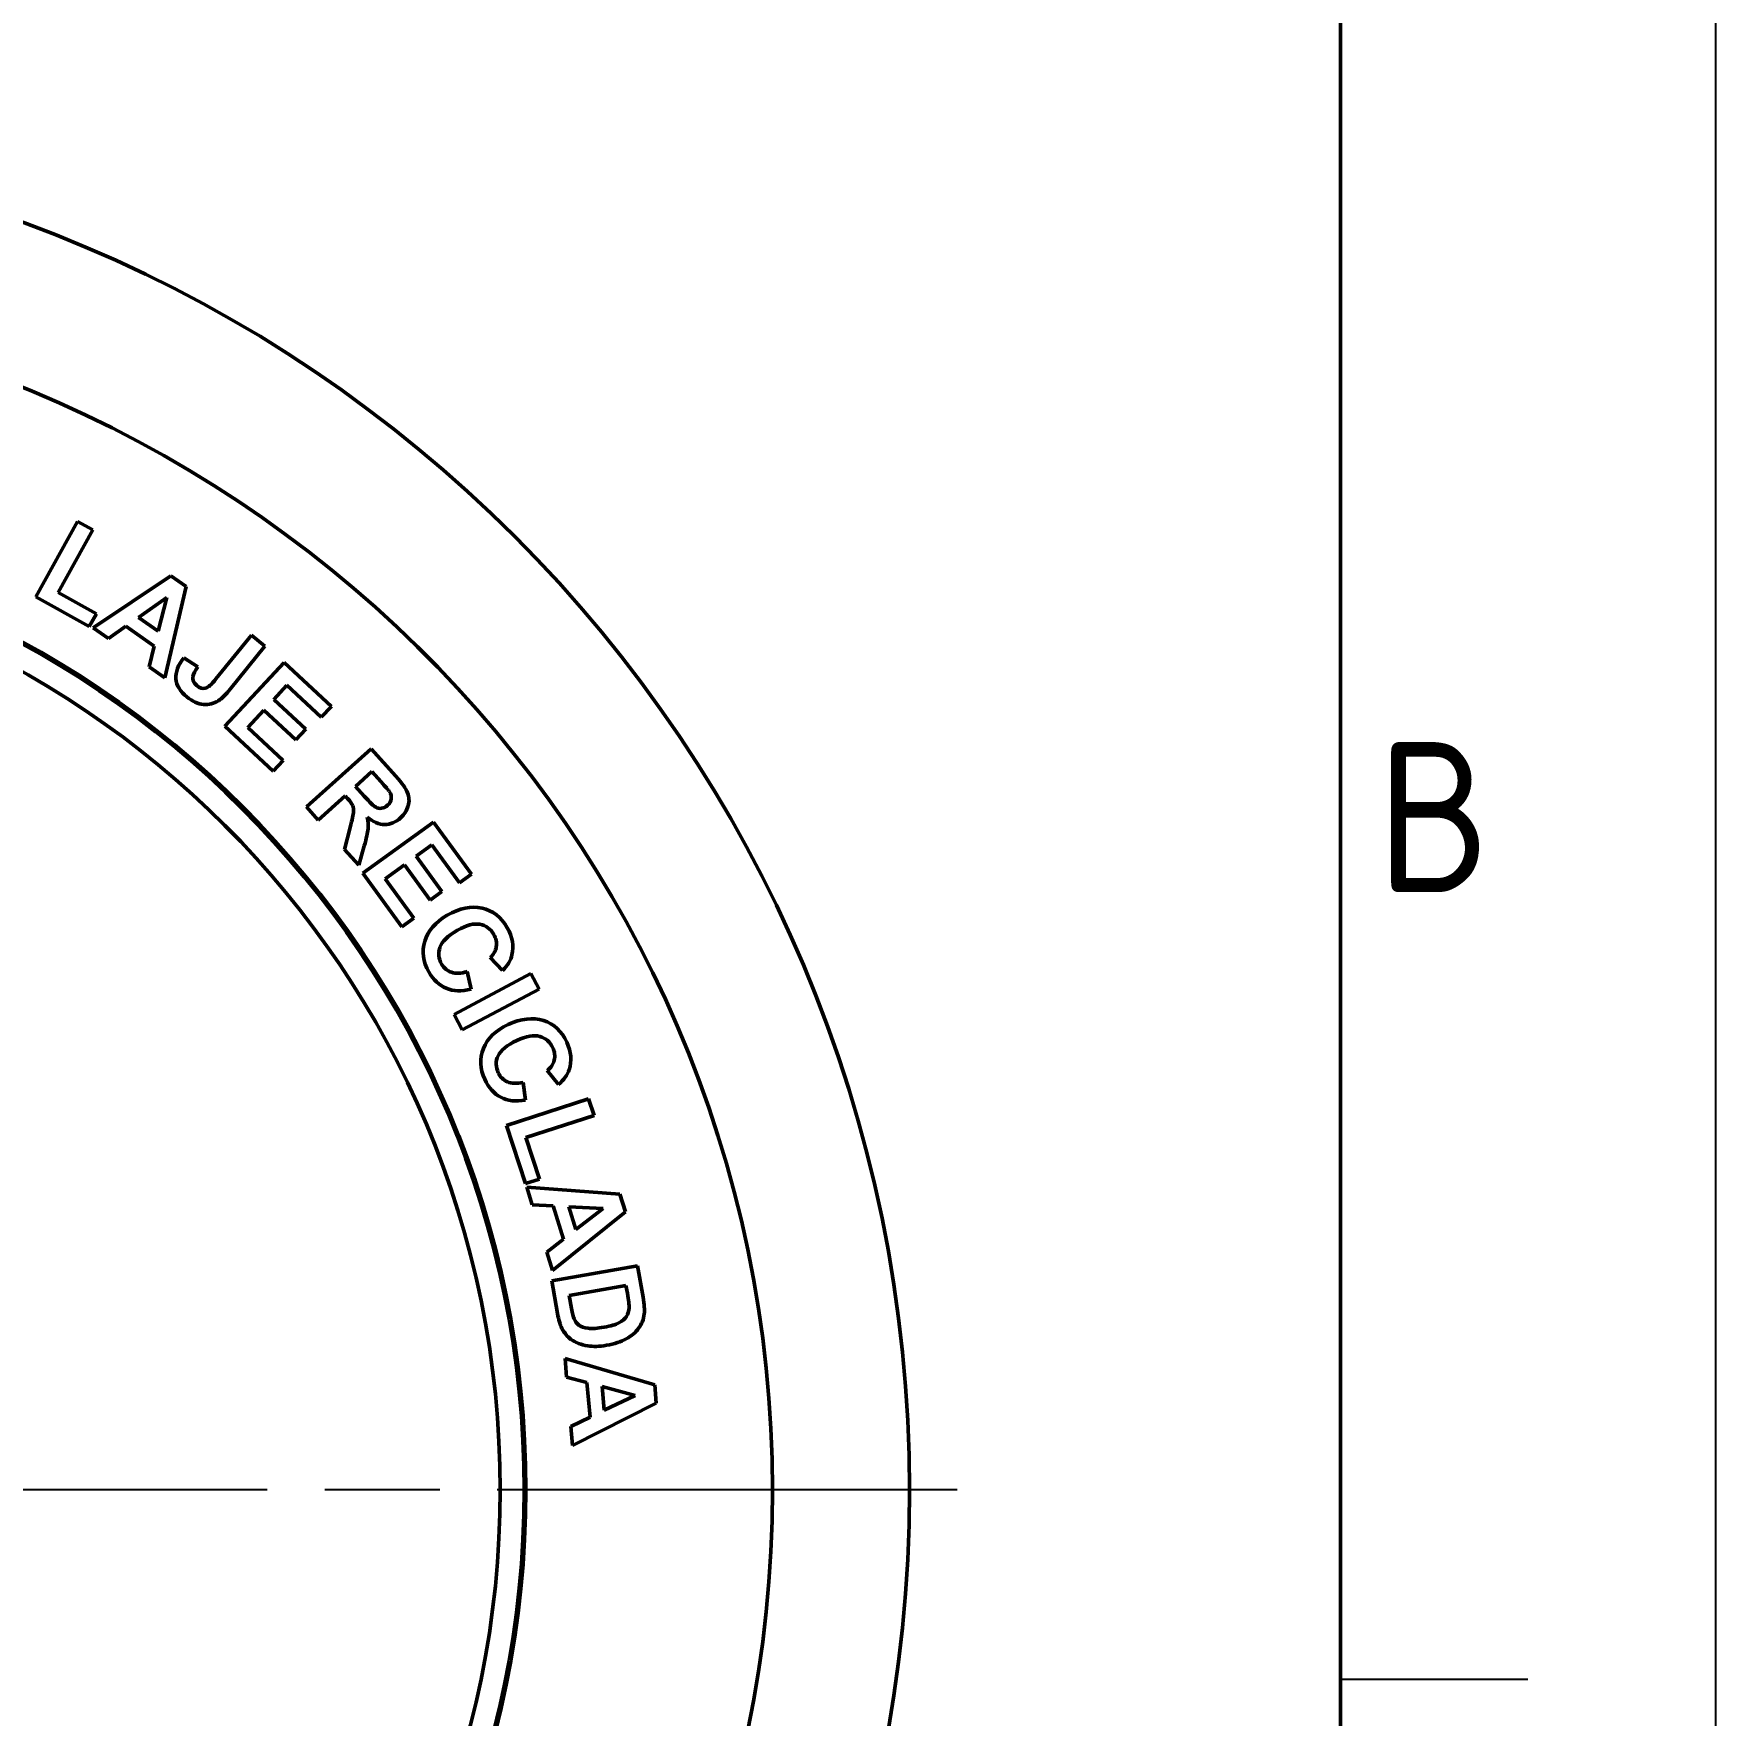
# Model space of a CAD drawing. Extents: x 0 to 616, y 0 to 436.
# Drawn here: x 550.6 to 616.4, y 284.1 to 349.9 of the extents above; entities that cross this region are included whole.
import ezdxf
from ezdxf.enums import TextEntityAlignment as Align

# ---------------------------------------------------------------- set-up
doc = ezdxf.new("R2010")
doc.units = 0
doc.header["$LTSCALE"] = 1.5
doc.linetypes.add('AM_ISO08W050', pattern=[18, 12, -1.5, 3, -1.5])
doc.layers.get('0').update_dxf_attribs({"linetype": 'CONTINUOUS'})
for name, color, linetype, lineweight in [('AM_0', 7, 'CONTINUOUS', 50), ('AM_7', 4, 'AM_ISO08W050', 25), ('AM_BOR', 7, 'CONTINUOUS', 50)]:
    doc.layers.add(name, color=color, linetype=linetype, lineweight=lineweight)
doc.styles.add('ACISOTS', font='isocp.shx', dxfattribs={"height": 1})

# ---------------------------------------------------------------- blocks, each defined once
blk = doc.blocks.new('A3 ZTL')
blk.add_line((401.174, 9.785), (401.174, 280.822))
at = {"layer": 'AM_BOR', "color": 135, "lineweight": 25}
for p, q in [((410.959, 290.607), (410.959, 0)), ((406.067, 190.313), (401.174, 190.313))]:
    blk.add_line(p, q, dxfattribs=at)
at = {"layer": 'AM_BOR', "color": 135, "lineweight": 25, "style": 'ACISOTS'}
blk.add_text('B', height=3.914, dxfattribs=at).set_placement((403.62, 212.818), align=Align.MIDDLE)

msp = doc.modelspace()

# ---------------------------------------------------------------- linework, layer by layer
at = {"layer": 'AM_0'}
for major_axis, ratio in [((-52.8, 0), 0.999975), ((-47.437, 0), 0.98394), ((-36.78, 0), 0.999975)]:
    msp.add_ellipse((532.092, 292.885), major_axis=major_axis, ratio=ratio, start_param=3.141593, end_param=9.424778, dxfattribs=at)
at = {"layer": 'AM_0', "color": 7, "lineweight": 70}
msp.add_open_spline([(532.092, 330.642), (552.942, 330.642), (569.85, 313.734), (569.85, 292.885), (569.85, 292.885), (569.85, 272.036), (552.942, 255.127), (532.092, 255.127), (532.092, 255.127), (511.242, 255.127), (494.334, 272.036), (494.334, 292.885), (494.334, 292.885), (494.334, 313.734), (511.242, 330.642), (532.092, 330.642)], degree=3, knots=[0, 0, 0, 0, 0.25, 0.25, 0.25, 0.25, 0.5, 0.5, 0.5, 0.5, 0.75, 0.75, 0.75, 0.75, 1, 1, 1, 1], dxfattribs=at)
at = {"layer": 'AM_0', "color": 7}
for points in [[(550.69, 327.839), (550.69, 327.839), (552.328, 330.795), (552.328, 330.795)], [(552.93, 330.461), (552.93, 330.461), (551.57, 328.008), (551.57, 328.008)], [(552.328, 330.795), (552.328, 330.795), (552.93, 330.461), (552.93, 330.461)], [(552.945, 326.636), (552.945, 326.636), (555.986, 328.665), (555.986, 328.665)], [(555.986, 328.665), (555.986, 328.665), (556.582, 328.248), (556.582, 328.248)], [(552.787, 326.677), (552.787, 326.677), (550.69, 327.839), (550.69, 327.839)], [(551.57, 328.008), (551.57, 328.008), (553.066, 327.179), (553.066, 327.179)], [(556.582, 328.248), (556.582, 328.248), (555.746, 324.675), (555.746, 324.675)], [(553.066, 327.179), (553.066, 327.179), (552.787, 326.677), (552.787, 326.677)], [(555.821, 327.811), (555.821, 327.811), (554.719, 327.039), (554.719, 327.039)], [(555.481, 326.505), (555.481, 326.505), (555.821, 327.811), (555.821, 327.811)], [(553.543, 326.217), (553.543, 326.217), (552.945, 326.636), (552.945, 326.636)], [(554.217, 326.69), (554.217, 326.69), (553.543, 326.217), (553.543, 326.217)], [(555.333, 325.909), (555.333, 325.909), (554.217, 326.69), (554.217, 326.69)], [(554.719, 327.039), (554.719, 327.039), (555.481, 326.505), (555.481, 326.505)], [(555.132, 325.104), (555.132, 325.104), (555.333, 325.909), (555.333, 325.909)], [(557.747, 324.631), (557.747, 324.631), (559.132, 326.341), (559.132, 326.341)], [(559.665, 325.909), (559.665, 325.909), (558.308, 324.233), (558.308, 324.233)], [(559.132, 326.341), (559.132, 326.341), (559.665, 325.909), (559.665, 325.909)], [(556.181, 324.635), (556.159, 324.895), (556.261, 325.168), (556.489, 325.451)], [(556.489, 325.451), (556.489, 325.451), (557.04, 325.101), (557.04, 325.101)], [(558.093, 322.782), (558.093, 322.782), (560.417, 325.274), (560.417, 325.274)], [(560.417, 325.274), (560.417, 325.274), (562.264, 323.551), (562.264, 323.551)], [(555.746, 324.675), (555.746, 324.675), (555.132, 325.104), (555.132, 325.104)], [(556.607, 323.927), (556.345, 324.139), (556.203, 324.374), (556.181, 324.635)], [(556.846, 324.725), (556.827, 324.584), (556.877, 324.465), (556.994, 324.369)], [(557.04, 325.101), (556.923, 324.945), (556.859, 324.819), (556.846, 324.725)], [(557.33, 324.267), (557.434, 324.295), (557.573, 324.416), (557.747, 324.631)], [(557.258, 323.631), (557.046, 323.648), (556.829, 323.747), (556.607, 323.927)], [(556.994, 324.369), (557.113, 324.273), (557.225, 324.239), (557.33, 324.267)], [(558.308, 324.233), (558.13, 324.014), (557.974, 323.861), (557.84, 323.774)], [(560.526, 324.383), (560.526, 324.383), (560.011, 323.831), (560.011, 323.831)], [(561.87, 323.129), (561.87, 323.129), (560.526, 324.383), (560.526, 324.383)], [(557.84, 323.774), (557.664, 323.662), (557.47, 323.614), (557.258, 323.631)], [(559.62, 323.411), (559.62, 323.411), (558.988, 322.733), (558.988, 322.733)], [(560.871, 322.245), (560.871, 322.245), (559.62, 323.411), (559.62, 323.411)], [(560.011, 323.831), (560.011, 323.831), (561.262, 322.664), (561.262, 322.664)], [(562.264, 323.551), (562.264, 323.551), (561.87, 323.129), (561.87, 323.129)], [(559.988, 321.015), (559.988, 321.015), (558.093, 322.782), (558.093, 322.782)], [(558.988, 322.733), (558.988, 322.733), (560.379, 321.435), (560.379, 321.435)], [(561.262, 322.664), (561.262, 322.664), (560.871, 322.245), (560.871, 322.245)], [(560.379, 321.435), (560.379, 321.435), (559.988, 321.015), (559.988, 321.015)], [(561.284, 319.618), (561.284, 319.618), (563.816, 321.898), (563.816, 321.898)], [(563.816, 321.898), (563.816, 321.898), (564.786, 320.822), (564.786, 320.822)], [(563.848, 321.001), (563.848, 321.001), (563.206, 320.423), (563.206, 320.423)], [(564.207, 320.602), (564.207, 320.602), (563.848, 321.001), (563.848, 321.001)], [(564.535, 320.222), (564.503, 320.268), (564.394, 320.395), (564.207, 320.602)], [(564.786, 320.822), (565.029, 320.551), (565.183, 320.334), (565.248, 320.171)], [(562.802, 320.058), (562.802, 320.058), (561.745, 319.107), (561.745, 319.107)], [(562.895, 319.955), (562.895, 319.955), (562.802, 320.058), (562.802, 320.058)], [(563.099, 319.672), (563.069, 319.743), (563.001, 319.837), (562.895, 319.955)], [(563.206, 320.423), (563.206, 320.423), (563.547, 320.045), (563.547, 320.045)], [(563.547, 320.045), (563.768, 319.799), (563.916, 319.655), (563.991, 319.613)], [(564.464, 319.685), (564.55, 319.762), (564.597, 319.846), (564.609, 319.939)], [(564.609, 319.939), (564.621, 320.032), (564.596, 320.126), (564.535, 320.222)], [(565.248, 320.171), (565.313, 320.007), (565.321, 319.836), (565.271, 319.658)], [(561.745, 319.107), (561.745, 319.107), (561.284, 319.618), (561.284, 319.618)], [(563.002, 318.819), (563.081, 319.128), (563.124, 319.329), (563.132, 319.423)], [(563.132, 319.423), (563.139, 319.518), (563.128, 319.6), (563.099, 319.672)], [(563.991, 319.613), (564.067, 319.57), (564.146, 319.555), (564.228, 319.566)], [(564.228, 319.566), (564.309, 319.577), (564.388, 319.616), (564.464, 319.685)], [(565.271, 319.658), (565.221, 319.479), (565.121, 319.323), (564.971, 319.188)], [(562.784, 317.953), (562.784, 317.953), (563.002, 318.819), (563.002, 318.819)], [(563.502, 317.027), (563.502, 317.027), (566.259, 319.029), (566.259, 319.029)], [(563.699, 318.757), (563.686, 318.615), (563.637, 318.395), (563.55, 318.096)], [(564.35, 318.932), (564.126, 318.932), (563.897, 319.029), (563.665, 319.222)], [(563.665, 319.222), (563.7, 319.053), (563.711, 318.898), (563.699, 318.757)], [(564.971, 319.188), (564.781, 319.017), (564.574, 318.932), (564.35, 318.932)], [(566.259, 319.029), (566.259, 319.029), (567.743, 316.986), (567.743, 316.986)], [(563.55, 318.096), (563.55, 318.096), (563.334, 317.342), (563.334, 317.342)], [(566.196, 318.134), (566.196, 318.134), (565.586, 317.69), (565.586, 317.69)], [(567.277, 316.647), (567.277, 316.647), (566.196, 318.134), (566.196, 318.134)], [(563.334, 317.342), (563.334, 317.342), (562.784, 317.953), (562.784, 317.953)], [(565.122, 317.353), (565.122, 317.353), (564.371, 316.808), (564.371, 316.808)], [(566.127, 315.969), (566.127, 315.969), (565.122, 317.353), (565.122, 317.353)], [(565.586, 317.69), (565.586, 317.69), (566.591, 316.306), (566.591, 316.306)], [(565.025, 314.931), (565.025, 314.931), (563.502, 317.027), (563.502, 317.027)], [(564.371, 316.808), (564.371, 316.808), (565.49, 315.268), (565.49, 315.268)], [(567.743, 316.986), (567.743, 316.986), (567.277, 316.647), (567.277, 316.647)], [(566.591, 316.306), (566.591, 316.306), (566.127, 315.969), (566.127, 315.969)], [(565.918, 314.366), (566.04, 314.773), (566.334, 315.111), (566.797, 315.378)], [(566.797, 315.378), (567.289, 315.662), (567.743, 315.755), (568.162, 315.659)], [(568.162, 315.659), (568.579, 315.562), (568.908, 315.307), (569.147, 314.894)], [(565.49, 315.268), (565.49, 315.268), (565.025, 314.931), (565.025, 314.931)], [(567.197, 314.79), (566.824, 314.575), (566.596, 314.354), (566.516, 314.129)], [(568.077, 315.026), (567.842, 315.072), (567.548, 314.993), (567.197, 314.79)], [(568.62, 314.63), (568.494, 314.848), (568.313, 314.981), (568.077, 315.026)], [(569.147, 314.894), (569.355, 314.533), (569.418, 314.178), (569.334, 313.829)], [(566.075, 313.168), (565.848, 313.56), (565.796, 313.96), (565.918, 314.366)], [(566.516, 314.129), (566.435, 313.903), (566.456, 313.683), (566.58, 313.469)], [(568.484, 313.722), (568.617, 313.845), (568.696, 313.987), (568.72, 314.15)], [(568.72, 314.15), (568.745, 314.312), (568.711, 314.472), (568.62, 314.63)], [(566.58, 313.469), (566.672, 313.31), (566.8, 313.203), (566.967, 313.147)], [(568.965, 313.213), (568.965, 313.213), (568.484, 313.722), (568.484, 313.722)], [(569.334, 313.829), (569.286, 313.622), (569.163, 313.417), (568.965, 313.213)], [(566.761, 312.52), (566.487, 312.635), (566.257, 312.852), (566.075, 313.168)], [(566.967, 313.147), (567.133, 313.091), (567.339, 313.101), (567.584, 313.175)], [(567.065, 311.499), (567.065, 311.499), (570.073, 313.098), (570.073, 313.098)], [(567.584, 313.175), (567.584, 313.175), (567.734, 312.493), (567.734, 312.493)], [(570.073, 313.098), (570.073, 313.098), (570.396, 312.491), (570.396, 312.491)], [(567.734, 312.493), (567.361, 312.395), (567.037, 312.404), (566.761, 312.52)], [(570.396, 312.491), (570.396, 312.491), (567.388, 310.892), (567.388, 310.892)], [(567.388, 310.892), (567.388, 310.892), (567.065, 311.499), (567.065, 311.499)], [(569.18, 311.099), (569.694, 311.339), (570.155, 311.392), (570.563, 311.259)], [(568.215, 310.167), (568.373, 310.562), (568.694, 310.873), (569.18, 311.099)], [(570.563, 311.259), (570.971, 311.126), (571.276, 310.844), (571.477, 310.411)], [(568.267, 308.961), (568.076, 309.37), (568.059, 309.773), (568.215, 310.167)], [(569.526, 310.478), (569.136, 310.296), (568.89, 310.097), (568.79, 309.879)], [(570.424, 310.637), (570.193, 310.703), (569.894, 310.65), (569.526, 310.478)], [(570.93, 310.194), (570.823, 310.423), (570.655, 310.571), (570.424, 310.637)], [(570.988, 309.708), (571.027, 309.867), (571.007, 310.029), (570.93, 310.194)], [(571.477, 310.411), (571.654, 310.034), (571.685, 309.675), (571.572, 309.335)], [(568.79, 309.879), (568.69, 309.661), (568.692, 309.44), (568.797, 309.215)], [(570.715, 309.302), (570.859, 309.413), (570.95, 309.548), (570.988, 309.708)], [(568.895, 308.255), (568.631, 308.393), (568.421, 308.629), (568.267, 308.961)], [(568.797, 309.215), (568.874, 309.049), (568.993, 308.931), (569.154, 308.861)], [(569.154, 308.861), (569.315, 308.791), (569.521, 308.783), (569.771, 308.836)], [(569.771, 308.836), (569.771, 308.836), (569.861, 308.143), (569.861, 308.143)], [(571.15, 308.753), (571.15, 308.753), (570.715, 309.302), (570.715, 309.302)], [(571.572, 309.335), (571.506, 309.133), (571.365, 308.939), (571.15, 308.753)], [(569.861, 308.143), (569.481, 308.078), (569.159, 308.115), (568.895, 308.255)], [(569.119, 307.155), (569.119, 307.155), (572.333, 308.2), (572.333, 308.2)], [(572.333, 308.2), (572.333, 308.2), (572.546, 307.546), (572.546, 307.546)], [(572.546, 307.546), (572.546, 307.546), (569.878, 306.679), (569.878, 306.679)], [(569.86, 304.875), (569.86, 304.875), (569.119, 307.155), (569.119, 307.155)], [(569.878, 306.679), (569.878, 306.679), (570.406, 305.052), (570.406, 305.052)], [(570.406, 305.052), (570.406, 305.052), (569.86, 304.875), (569.86, 304.875)], [(570.128, 304.044), (570.128, 304.044), (569.915, 304.742), (569.915, 304.742)], [(569.915, 304.742), (569.915, 304.742), (573.561, 304.469), (573.561, 304.469)], [(573.561, 304.469), (573.561, 304.469), (573.773, 303.773), (573.773, 303.773)], [(570.951, 304.002), (570.951, 304.002), (570.128, 304.044), (570.128, 304.044)], [(573.773, 303.773), (573.773, 303.773), (570.914, 301.472), (570.914, 301.472)], [(571.349, 302.699), (571.349, 302.699), (570.951, 304.002), (570.951, 304.002)], [(572.905, 303.897), (572.905, 303.897), (571.561, 303.967), (571.561, 303.967)], [(571.561, 303.967), (571.561, 303.967), (571.833, 303.078), (571.833, 303.078)], [(571.833, 303.078), (571.833, 303.078), (572.905, 303.897), (572.905, 303.897)], [(570.695, 302.188), (570.695, 302.188), (571.349, 302.699), (571.349, 302.699)], [(570.914, 301.472), (570.914, 301.472), (570.695, 302.188), (570.695, 302.188)], [(570.889, 301.071), (570.889, 301.071), (574.244, 301.663), (574.244, 301.663)], [(574.244, 301.663), (574.244, 301.663), (574.463, 300.425), (574.463, 300.425)], [(571.114, 299.797), (571.114, 299.797), (570.889, 301.071), (570.889, 301.071)], [(573.796, 300.885), (573.796, 300.885), (571.574, 300.494), (571.574, 300.494)], [(573.849, 300.582), (573.849, 300.582), (573.796, 300.885), (573.796, 300.885)], [(571.574, 300.494), (571.574, 300.494), (571.663, 299.988), (571.663, 299.988)], [(573.916, 300.02), (573.921, 300.118), (573.898, 300.305), (573.849, 300.582)], [(574.463, 300.425), (574.512, 300.146), (574.528, 299.929), (574.511, 299.775)], [(571.291, 299.21), (571.217, 299.351), (571.158, 299.546), (571.114, 299.797)], [(571.663, 299.988), (571.697, 299.799), (571.731, 299.664), (571.768, 299.584)], [(571.768, 299.584), (571.814, 299.479), (571.876, 299.396), (571.955, 299.335)], [(573.522, 299.428), (573.653, 299.499), (573.75, 299.582), (573.813, 299.678)], [(573.813, 299.678), (573.877, 299.774), (573.91, 299.888), (573.916, 300.02)], [(574.511, 299.775), (574.488, 299.568), (574.415, 299.381), (574.291, 299.215)], [(571.642, 298.781), (571.507, 298.878), (571.39, 299.021), (571.291, 299.21)], [(571.955, 299.335), (572.033, 299.274), (572.152, 299.234), (572.31, 299.215)], [(572.31, 299.215), (572.468, 299.196), (572.678, 299.209), (572.937, 299.254)], [(572.937, 299.254), (573.197, 299.3), (573.391, 299.358), (573.522, 299.428)], [(574.291, 299.215), (574.168, 299.048), (574.006, 298.909), (573.805, 298.798)], [(572.298, 298.526), (572.039, 298.567), (571.821, 298.651), (571.642, 298.781)], [(573.03, 298.549), (572.754, 298.5), (572.51, 298.493), (572.298, 298.526)], [(573.805, 298.798), (573.603, 298.688), (573.345, 298.605), (573.03, 298.549)], [(571.474, 297.304), (571.474, 297.304), (571.411, 298.031), (571.411, 298.031)], [(571.411, 298.031), (571.411, 298.031), (574.921, 297.006), (574.921, 297.006)], [(572.27, 297.092), (572.27, 297.092), (571.474, 297.304), (571.474, 297.304)], [(572.389, 295.735), (572.389, 295.735), (572.27, 297.092), (572.27, 297.092)], [(574.16, 296.583), (574.16, 296.583), (572.86, 296.931), (572.86, 296.931)], [(572.86, 296.931), (572.86, 296.931), (572.941, 296.004), (572.941, 296.004)], [(574.921, 297.006), (574.921, 297.006), (574.984, 296.281), (574.984, 296.281)], [(574.984, 296.281), (574.984, 296.281), (571.709, 294.625), (571.709, 294.625)], [(572.941, 296.004), (572.941, 296.004), (574.16, 296.583), (574.16, 296.583)], [(571.643, 295.371), (571.643, 295.371), (572.389, 295.735), (572.389, 295.735)], [(571.709, 294.625), (571.709, 294.625), (571.643, 295.371), (571.643, 295.371)]]:
    msp.add_open_spline(points, degree=3, dxfattribs=at)
at = {"layer": 'AM_7'}
msp.add_line((586.755, 292.885), (477.43, 292.885), dxfattribs=at)

# ---------------------------------------------------------------- block references
at = {"layer": 'AM_0', "lineweight": 0, "xscale": 1.5, "yscale": 1.5, "zscale": 1.5}
msp.add_blockref('A3 ZTL', (0, 0), dxfattribs=at)

doc.saveas('drawing.dxf')
